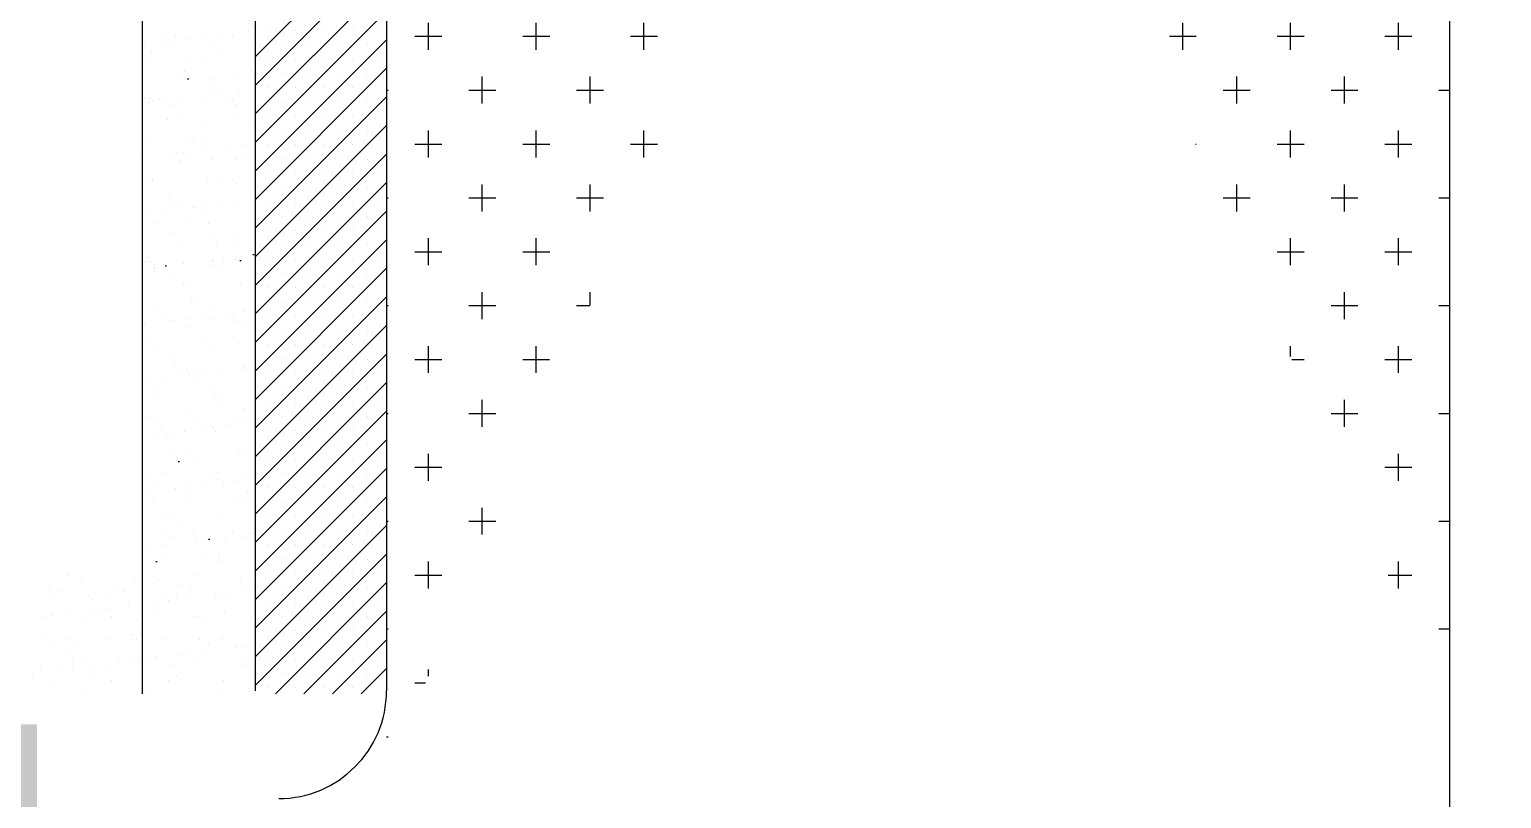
# Model space of a CAD drawing. Header units: millimetres. Extents: x 943 to 8976, y 750 to 4245.
# Drawn here: x 2468.1 to 2579.4, y 1686.6 to 1744.8 of the extents above; entities that cross this region are included whole.
import ezdxf

# ---------------------------------------------------------------- set-up
doc = ezdxf.new("R2010")
doc.units = ezdxf.units.MM
doc.linetypes.add('DASHED', pattern=[19.049999999999997, 12.7, -6.35])
doc.linetypes.add('SOLID_LINE', pattern=[0])
for name, color, linetype in [('AHAT', 3, 'Continuous'), ('KIRMIM', 1, 'Continuous'), ('MIMARI', 2, 'SOLID_LINE')]:
    doc.layers.add(name, color=color, linetype=linetype)

msp = doc.modelspace()

# ---------------------------------------------------------------- hatches: boundary and pattern name
at = {"layer": 'AHAT', "linetype": 'Continuous'}
h = msp.add_hatch(dxfattribs=at)
h.set_pattern_fill('AR-SAND,_I', color=256, scale=8.148698631293977, style=2)
h.set_pattern_definition([(37.49999999999998, (-3997.23697866047, -897.9001313501203), (-0.5133138910083752, 15.70110620930222), [0, -12.38602191956684, 0, -13.85278767319976, 0, -13.24163527585271]), (7.499999999999998, (-3997.23697866047, -897.9001313501203), (14.42137701591109, 22.99681777904925), [0, -6.681932877661058, 0, -11.16371712487275, 0, -4.278066781429337]), (327.5, (-4007.259877976971, -897.9001313501203), (25.37620352650968, 0.04611392181108189), [0, -4.074349315646988, 0, -14.66765753632916, 0, -19.14944178354085]), (317.5, (-4007.259877976971, -897.9001313501203), (24.49601974817465, 7.151913674699879), [0, -2.037174657823493, 0, -9.61546438492689, 0, -11.00074315224687])])
edge = h.paths.add_edge_path()
edge.add_line((2476.660946228518, 1694.549265943376), (2485.194444485229, 1694.549265943376))
edge.add_line((2468.309913585244, 1704.296938256947), (2468.309913585244, 1694.549265943374))
edge.add_line((2468.309913585244, 1704.296938256947), (2476.660946228503, 1704.296938256947))
edge.add_line((2476.660946228518, 1879.197677509125), (2485.194444485229, 1879.197677509125))
edge.add_line((2468.309913585244, 1694.549265943376), (2476.660946228503, 1694.549265943376))
edge.add_line((2476.660946228518, 1879.197677509125), (2476.660946228518, 1694.549265943376))
edge.add_line((2485.194444485229, 1879.197677509125), (2485.194444485229, 1694.777978288886))
at = {"layer": 'KIRMIM', "linetype": 'Continuous'}
h = msp.add_hatch(dxfattribs=at)
h.set_pattern_fill('CROSS,_I', color=256, scale=16.29739726258795, style=2)
h.set_pattern_definition([(0, (-3997.23697866047, -904.0572117203528), (4.074349315646988, 4.074349315646986), [2.037174657823494, -6.111523973470481]), (90, (-3996.218391331558, -905.0757990492666), (-4.074349315646988, 4.074349315646986), [2.037174657823493, -6.111523973470478])])
edge = h.paths.add_edge_path()
edge.add_line((2575.507619555623, 1873.040597138905), (2575.507619555623, 1693.156673410515))
edge.add_line((2495.130798872795, 1873.040597138905), (2495.130798872795, 1688.620897918666))
h = msp.add_hatch(dxfattribs=at)
h.set_pattern_fill('AR-CONC,_I', color=256, scale=1.629739726258795, style=2)
h.set_pattern_definition([(49.99999999999999, (-3997.23697866047, -922.5611601058763), (11.68947413648085, -1.022696472886894), [1.222304794694096, -13.44535274163505]), (355, (-3997.23697866047, -922.5611601058763), (-2.261285604604934, 12.25877402070276), [0.977843835755278, -10.75628219330806]), (100.4513999999998, (-3996.262855846473, -922.6463847372697), (9.428197213927545, 11.23607010550407), [1.038799198022826, -11.42679153679386]), (46.18419999999997, (-3997.23697866047, -919.3016806533533), (17.39325134439308, -2.697529131031994), [1.833457192041143, -20.16802911245258]), (96.63559999999993, (-3995.787541195992, -919.5264756571096), (15.23256941885249, 15.87558592265085), [1.558198845926406, -17.14018456722766]), (351.1842, (-3997.23697866047, -919.3016806533533), (15.23255702606591, 15.87559782015638), [1.466765753632916, -16.13442328996208]), (20.99999999999998, (-3995.607238934224, -920.1165505164836), (9.728031357214862, -6.561640006595486), [1.222304794694076, -13.4453527416349]), (326.0000000000001, (-3995.607238934224, -920.1165505164836), (3.965406624404465, 11.8180583591121), [0.9778438357552768, -10.75628219330804]), (71.4514, (-3994.796570002292, -920.6633543682701), (13.69344196700843, 5.256407634181908), [1.038799198022835, -11.42679153679393]), (37.49999999999998, (-3997.23697866047, -922.5611601058763), (0.1981739927614785, 5.425303382162767), [0, -10.62590301520734, 0, -10.91925616593393, 0, -10.79702568646452]), (7.499999999999998, (-3997.23697866047, -922.5611601058763), (4.287348759379951, 6.427884353564202), [0, -6.225605754308597, 0, -10.38144205626853, 0, -4.115092808803458]), (327.5, (-4000.871298250049, -922.5611601058763), (8.699916309984252, -0.3675857048619035), [0, -4.074349315646988, 0, -12.71196986481861, 0, -16.86780616677854]), (317.5, (-4002.50103797631, -922.5611601058763), (9.50441667981976, 1.631450665034128), [0, -5.296654110341082, 0, -8.442051782020558, 0, -11.97858698800214])])
edge = h.paths.add_edge_path()
edge.add_line((2468.711796603971, 1603.680658600785), (2424.994727740674, 1603.680658600785))
edge.add_line((2424.994727740677, 1603.680658600785), (2424.994727740677, 1692.236138431487))
edge.add_line((2424.994727740677, 1692.236138431487), (2468.711796603971, 1692.236138431487))
edge.add_line((2468.711796603971, 1692.236138431487), (2468.711796603971, 1614.954809075153))
edge.add_line((2465.214433987419, 1603.680658600785), (2746.829726064201, 1603.680658600785))
edge.add_line((2746.829726064198, 1603.680658600785), (2746.829726064198, 1614.954809075155))
edge.add_line((2746.829726064198, 1614.954809075153), (2468.711796603968, 1614.954809075153))

# ---------------------------------------------------------------- linework, layer by layer
at = {"layer": 'AHAT', "linetype": 'Continuous'}
msp.add_line((2575.507619555623, 1831.754634714061), (2575.507619555623, 1632.94508443046), dxfattribs=at)
at = {"layer": 'KIRMIM', "linetype": 'DASHED', "ltscale": 100}
for p, q in [((2476.660946228518, 1870.57467223525), (2476.660946228518, 1694.549265943374)), ((2485.194444485229, 1870.57467223525), (2485.194444485229, 1694.777978288898))]:
    msp.add_line(p, q, dxfattribs=at)
at = {"layer": 'MIMARI', "linetype": 'DASHED', "ltscale": 100}
msp.add_line((2495.130798872795, 1870.57467223525), (2495.130798872795, 1694.777978288898), dxfattribs=at)
at = {"layer": 'MIMARI', "linetype": 'Continuous'}
for p, q in [((2575.507619555623, 1870.57467223525), (2575.507619555623, 1699.31375378075)), ((2485.194444485229, 1742.717751768242), (2495.130798872795, 1752.654106155826)), ((2485.194444485229, 1740.557001745726), (2495.130798872795, 1750.493356133321)), ((2485.194444485229, 1738.396251723222), (2495.130798872795, 1748.332606110792)), ((2485.194444485229, 1736.235501700706), (2495.130798872795, 1746.171856088303)), ((2479.193320895834, 1744.304674967859), (2479.193320895834, 1744.304674967859)), ((2482.513844551873, 1744.303242256207), (2482.513844551873, 1744.303242256207)), ((2483.459313121175, 1744.35908877063), (2483.459313121175, 1744.35908877063)), ((2484.727486547325, 1744.594673753684), (2484.727486547325, 1744.594673753684)), ((2486.093463892781, 1744.697146182752), (2486.093463892781, 1744.697146182752)), ((2488.254213915277, 1744.697146182752), (2488.254213915277, 1744.697146182752)), ((2490.414963937799, 1744.697146182752), (2490.414963937799, 1744.697146182752)), ((2492.575713960314, 1744.697146182752), (2492.575713960314, 1744.697146182752)), ((2494.736463982821, 1744.697146182752), (2494.736463982821, 1744.697146182752)), ((2476.682507494816, 1743.59481350238), (2476.682507494816, 1743.59481350238)), ((2476.802001884758, 1743.551263903261), (2476.802001884758, 1743.551263903261)), ((2477.369761766831, 1743.156984244074), (2477.369761766831, 1743.156984244074)), ((2478.126955487887, 1743.725697354294), (2478.126955487887, 1743.725697354294)), ((2478.39706354297, 1744.048249885637), (2478.39706354297, 1744.048249885637)), ((2478.697456084234, 1743.772990835624), (2478.697456084234, 1743.772990835624)), ((2480.340597483335, 1744.01712885176), (2480.340597483335, 1744.01712885176)), ((2481.188890948744, 1744.128808805171), (2481.188890948744, 1744.128808805171)), ((2481.757748200112, 1743.604036286749), (2481.757748200112, 1743.604036286749)), ((2482.445002472128, 1743.166207028436), (2482.445002472128, 1743.166207028436)), ((2485.014512828655, 1743.904150854533), (2485.014512828655, 1743.904150854533)), ((2485.194444485229, 1734.074751678197), (2495.130798872795, 1744.011106065774)), ((2487.173838904031, 1743.616771171498), (2487.173838904031, 1743.616771171498)), ((2489.334588926538, 1743.616771171498), (2489.334588926538, 1743.616771171498)), ((2491.495338949053, 1743.616771171498), (2491.495338949053, 1743.616771171498)), ((2493.656088971567, 1743.616771171498), (2493.656088971567, 1743.616771171498)), ((2477.092261780441, 1742.692475605273), (2477.092261780441, 1742.692475605273)), ((2480.115308879022, 1742.473768119605), (2480.115308879022, 1742.473768119605)), ((2481.261282046615, 1742.672480206699), (2481.261282046615, 1742.672480206699)), ((2486.093463892781, 1742.536396160235), (2486.093463892781, 1742.536396160235)), ((2488.254213915277, 1742.536396160235), (2488.254213915277, 1742.536396160235)), ((2490.414963937799, 1742.536396160235), (2490.414963937799, 1742.536396160235)), ((2492.575713960314, 1742.536396160235), (2492.575713960314, 1742.536396160235)), ((2494.736463982821, 1742.536396160235), (2494.736463982821, 1742.536396160235)), ((2479.295983674054, 1741.164453726001), (2479.295983674054, 1741.164453726001)), ((2479.843877146066, 1741.580798914144), (2479.843877146066, 1741.580798914144)), ((2481.737428601873, 1740.987369249572), (2481.737428601873, 1740.987369249572)), ((2483.561975899387, 1741.218867528781), (2483.561975899387, 1741.218867528781)), ((2484.919117851377, 1741.590021698506), (2484.919117851377, 1741.590021698506)), ((2485.194444485229, 1731.914001655686), (2495.130798872795, 1741.85035604327)), ((2487.173838904031, 1741.456021148989), (2487.173838904031, 1741.456021148989)), ((2489.334588926538, 1741.456021148989), (2489.334588926538, 1741.456021148989)), ((2491.495338949053, 1741.456021148989), (2491.495338949053, 1741.456021148989)), ((2493.656088971567, 1741.456021148989), (2493.656088971567, 1741.456021148989)), ((2481.843211144142, 1739.995310197864), (2481.843211144142, 1739.995310197864)), ((2482.037821143129, 1740.71211019957), (2482.037821143129, 1740.71211019957)), ((2482.691504609558, 1740.106990151277), (2482.691504609558, 1740.106990151277)), ((2484.01645821268, 1740.281423602316), (2484.01645821268, 1740.281423602316)), ((2486.093463892781, 1740.37564613773), (2486.093463892781, 1740.37564613773)), ((2488.254213915277, 1740.37564613773), (2488.254213915277, 1740.37564613773)), ((2490.414963937799, 1740.37564613773), (2490.414963937799, 1740.37564613773)), ((2492.575713960314, 1740.37564613773), (2492.575713960314, 1740.37564613773)), ((2494.736463982821, 1740.37564613773), (2494.736463982821, 1740.37564613773)), ((2476.838224652236, 1739.556986514636), (2476.838224652236, 1739.556986514636)), ((2477.138617193496, 1739.281727464621), (2477.138617193496, 1739.281727464621)), ((2477.194924558635, 1739.552254363417), (2477.194924558635, 1739.552254363417)), ((2477.456322080156, 1739.417765295956), (2477.456322080156, 1739.417765295956)), ((2477.998731519236, 1739.513778615707), (2477.998731519236, 1739.513778615707)), ((2478.304615545569, 1739.529445249355), (2478.304615545569, 1739.529445249355)), ((2478.685985791255, 1739.075949357394), (2478.685985791255, 1739.075949357394)), ((2479.62956914869, 1739.703878700401), (2479.62956914869, 1739.703878700401)), ((2481.363944824801, 1739.532258964836), (2481.363944824801, 1739.532258964836)), ((2483.073972224543, 1739.523001400067), (2483.073972224543, 1739.523001400067)), ((2483.45567393792, 1739.412887483532), (2483.45567393792, 1739.412887483532)), ((2483.761226496552, 1739.085172141759), (2483.761226496552, 1739.085172141759)), ((2485.194444485229, 1729.753251633171), (2495.130798872795, 1739.689606020754)), ((2487.173838904031, 1739.29527112648), (2487.173838904031, 1739.29527112648)), ((2489.334588926538, 1739.29527112648), (2489.334588926538, 1739.29527112648)), ((2491.495338949053, 1739.29527112648), (2491.495338949053, 1739.29527112648)), ((2493.656088971567, 1739.29527112648), (2493.656088971567, 1739.29527112648)), ((2478.556469988287, 1737.982504748602), (2478.556469988287, 1737.982504748602)), ((2479.398646452244, 1738.024232484139), (2479.398646452244, 1738.024232484139)), ((2483.664638677588, 1738.07864628691), (2483.664638677588, 1738.07864628691)), ((2485.077793660754, 1737.926488613507), (2485.077793660754, 1737.926488613507)), ((2485.194444485229, 1727.592501610653), (2495.130798872795, 1737.528855998243)), ((2486.093463892781, 1738.214896115215), (2486.093463892781, 1738.214896115215)), ((2488.254213915277, 1738.214896115215), (2488.254213915277, 1738.214896115215)), ((2490.414963937799, 1738.214896115215), (2490.414963937799, 1738.214896115215)), ((2492.575713960314, 1738.214896115215), (2492.575713960314, 1738.214896115215)), ((2494.736463982821, 1738.214896115215), (2494.736463982821, 1738.214896115215)), ((2477.297587336847, 1736.412033121546), (2477.297587336847, 1736.412033121546)), ((2480.178589711135, 1736.496105878569), (2480.178589711135, 1736.496105878569)), ((2481.160101170512, 1737.49976402747), (2481.160101170512, 1737.49976402747)), ((2487.173838904031, 1737.134521103963), (2487.173838904031, 1737.134521103963)), ((2489.334588926538, 1737.134521103963), (2489.334588926538, 1737.134521103963)), ((2491.495338949053, 1737.134521103963), (2491.495338949053, 1737.134521103963)), ((2493.656088971567, 1737.134521103963), (2493.656088971567, 1737.134521103963)), ((2478.958935740966, 1735.395946642057), (2478.958935740966, 1735.395946642057)), ((2479.314955543656, 1735.432743729033), (2479.314955543656, 1735.432743729033)), ((2479.807229206372, 1735.507626595466), (2479.807229206372, 1735.507626595466)), ((2480.478982252394, 1736.220846828569), (2480.478982252394, 1736.220846828569)), ((2481.132182809493, 1735.682060046497), (2481.132182809493, 1735.682060046497)), ((2481.466607603006, 1736.392037722974), (2481.466607603006, 1736.392037722974)), ((2483.345824804956, 1735.973491543967), (2483.345824804956, 1735.973491543967)), ((2484.194118270365, 1736.085171497386), (2484.194118270365, 1736.085171497386)), ((2484.390196248971, 1735.441966513406), (2484.390196248971, 1735.441966513406)), ((2485.194444485229, 1725.431751588138), (2495.130798872795, 1735.368105975734)), ((2486.093463892781, 1736.054146092699), (2486.093463892781, 1736.054146092699)), ((2488.254213915277, 1736.054146092699), (2488.254213915277, 1736.054146092699)), ((2490.414963937799, 1736.054146092699), (2490.414963937799, 1736.054146092699)), ((2492.575713960314, 1736.054146092699), (2492.575713960314, 1736.054146092699)), ((2494.736463982821, 1736.054146092699), (2494.736463982821, 1736.054146092699)), ((2476.745293745496, 1735.10451514459), (2476.745293745496, 1735.10451514459)), ((2479.501309230449, 1734.884011242278), (2479.501309230449, 1734.884011242278)), ((2480.002209815671, 1734.994914470725), (2480.002209815671, 1734.994914470725)), ((2481.896835047182, 1734.92162411253), (2481.896835047182, 1734.92162411253)), ((2483.767301455786, 1734.938425045043), (2483.767301455786, 1734.938425045043)), ((2485.077450520983, 1735.004137255085), (2485.077450520983, 1735.004137255085)), ((2487.173838904031, 1734.973771081447), (2487.173838904031, 1734.973771081447)), ((2489.334588926538, 1734.973771081447), (2489.334588926538, 1734.973771081447)), ((2491.495338949053, 1734.973771081447), (2491.495338949053, 1734.973771081447)), ((2493.656088971567, 1734.973771081447), (2493.656088971567, 1734.973771081447)), ((2476.997631097534, 1733.491241377599), (2476.997631097534, 1733.491241377599)), ((2477.400250115055, 1733.271811879692), (2477.400250115055, 1733.271811879692)), ((2477.401084489627, 1733.40950635643), (2477.401084489627, 1733.40950635643)), ((2481.569270381207, 1733.251816481111), (2481.569270381207, 1733.251816481111)), ((2482.476325194935, 1733.418729140797), (2482.476325194935, 1733.418729140797)), ((2483.518954770012, 1733.435225242504), (2483.518954770012, 1733.435225242504)), ((2483.81934731129, 1733.159966192498), (2483.81934731129, 1733.159966192498)), ((2485.194444485229, 1723.271001565628), (2495.130798872795, 1733.207355953217)), ((2486.093463892781, 1733.893396070195), (2486.093463892781, 1733.893396070195)), ((2488.254213915277, 1733.893396070195), (2488.254213915277, 1733.893396070195)), ((2490.414963937799, 1733.893396070195), (2490.414963937799, 1733.893396070195)), ((2492.575713960314, 1733.893396070195), (2492.575713960314, 1733.893396070195)), ((2494.736463982821, 1733.893396070195), (2494.736463982821, 1733.893396070195)), ((2478.619750820375, 1732.004842507567), (2478.619750820375, 1732.004842507567)), ((2487.173838904031, 1732.813021058931), (2487.173838904031, 1732.813021058931)), ((2489.334588926538, 1732.813021058931), (2489.334588926538, 1732.813021058931)), ((2491.495338949053, 1732.813021058931), (2491.495338949053, 1732.813021058931)), ((2493.656088971567, 1732.813021058931), (2493.656088971567, 1732.813021058931)), ((2476.922953803185, 1730.90826303966), (2476.922953803185, 1730.90826303966)), ((2478.247907406307, 1731.082696490691), (2478.247907406307, 1731.082696490691)), ((2478.920143361656, 1731.729583457568), (2478.920143361656, 1731.729583457568)), ((2479.603972008639, 1731.743790000412), (2479.603972008639, 1731.743790000412)), ((2480.461549401776, 1731.374127988151), (2480.461549401776, 1731.374127988151)), ((2480.631179568105, 1731.351708842371), (2480.631179568105, 1731.351708842371)), ((2481.309842867175, 1731.485807941567), (2481.309842867175, 1731.485807941567)), ((2481.318433840117, 1730.913879584051), (2481.318433840117, 1730.913879584051)), ((2482.6347964703, 1731.660241392598), (2482.6347964703, 1731.660241392598)), ((2483.869964233983, 1731.798203803185), (2483.869964233983, 1731.798203803185)), ((2484.848438465762, 1731.951672890068), (2484.848438465762, 1731.951672890068)), ((2485.194444485229, 1721.110251543117), (2495.130798872795, 1731.046605930701)), ((2486.093463892781, 1731.732646047679), (2486.093463892781, 1731.732646047679)), ((2488.254213915277, 1731.732646047679), (2488.254213915277, 1731.732646047679)), ((2490.414963937799, 1731.732646047679), (2490.414963937799, 1731.732646047679)), ((2492.575713960314, 1731.732646047679), (2492.575713960314, 1731.732646047679)), ((2494.736463982821, 1731.732646047679), (2494.736463982821, 1731.732646047679)), ((2477.502912893242, 1730.131590637829), (2477.502912893242, 1730.131590637829)), ((2480.337996156433, 1730.430360741527), (2480.337996156433, 1730.430360741527)), ((2481.671933159416, 1730.111595239249), (2481.671933159416, 1730.111595239249)), ((2487.173838904031, 1730.65227103642), (2487.173838904031, 1730.65227103642)), ((2489.334588926538, 1730.65227103642), (2489.334588926538, 1730.65227103642)), ((2491.495338949053, 1730.65227103642), (2491.495338949053, 1730.65227103642)), ((2493.656088971567, 1730.65227103642), (2493.656088971567, 1730.65227103642)), ((2478.717308514055, 1729.328471469761), (2478.717308514055, 1729.328471469761)), ((2481.960115879278, 1728.943961871501), (2481.960115879278, 1728.943961871501)), ((2482.260508420555, 1728.668702821494), (2482.260508420555, 1728.668702821494)), ((2483.792549219355, 1729.337694254121), (2483.792549219355, 1729.337694254121)), ((2483.972627012188, 1728.657982561331), (2483.972627012188, 1728.657982561331)), ((2485.194444485229, 1718.949501520609), (2495.130798872795, 1728.885855908185)), ((2486.093463892781, 1729.571896025175), (2486.093463892781, 1729.571896025175)), ((2488.254213915277, 1729.571896025175), (2488.254213915277, 1729.571896025175)), ((2490.414963937799, 1729.571896025175), (2490.414963937799, 1729.571896025175)), ((2492.575713960314, 1729.571896025175), (2492.575713960314, 1729.571896025175)), ((2494.736463982821, 1729.571896025175), (2494.736463982821, 1729.571896025175)), ((2477.06091192964, 1727.513579136558), (2477.06091192964, 1727.513579136558)), ((2479.706634786851, 1728.603568758551), (2479.706634786851, 1728.603568758551)), ((2484.137410131107, 1727.638422738707), (2484.137410131107, 1727.638422738707)), ((2487.173838904031, 1728.491521013911), (2487.173838904031, 1728.491521013911)), ((2489.334588926538, 1728.491521013911), (2489.334588926538, 1728.491521013911)), ((2491.495338949053, 1728.491521013911), (2491.495338949053, 1728.491521013911)), ((2493.656088971567, 1728.491521013911), (2493.656088971567, 1728.491521013911)), ((2476.872162887221, 1727.261451171323), (2476.872162887221, 1727.261451171323)), ((2477.361304470907, 1727.238320086565), (2477.361304470907, 1727.238320086565)), ((2477.559417159237, 1726.823621913017), (2477.559417159237, 1726.823621913017)), ((2477.577273998582, 1726.774764432354), (2477.577273998582, 1726.774764432354)), ((2477.605575671447, 1726.991369395965), (2477.605575671447, 1726.991369395965)), ((2478.425567463999, 1726.886444385761), (2478.425567463999, 1726.886444385761)), ((2479.750521067117, 1727.060877836805), (2479.750521067117, 1727.060877836805)), ((2481.774595937602, 1726.971373997393), (2481.774595937602, 1726.971373997393)), ((2481.947403592529, 1727.27067395569), (2481.947403592529, 1727.27067395569)), ((2481.964163062583, 1727.352309334262), (2481.964163062583, 1727.352309334262)), ((2482.634657864541, 1726.832844697376), (2482.634657864541, 1726.832844697376)), ((2482.812456527989, 1727.46398928767), (2482.812456527989, 1727.46398928767)), ((2483.678361215332, 1727.369480105474), (2483.678361215332, 1727.369480105474)), ((2485.194444485229, 1716.788751498086), (2495.130798872795, 1726.725105885681)), ((2486.093463892781, 1727.411146002646), (2486.093463892781, 1727.411146002646)), ((2488.254213915277, 1727.411146002646), (2488.254213915277, 1727.411146002646)), ((2490.414963937799, 1727.411146002646), (2490.414963937799, 1727.411146002646)), ((2492.575713960314, 1727.411146002646), (2492.575713960314, 1727.411146002646)), ((2494.736463982821, 1727.411146002646), (2494.736463982821, 1727.411146002646)), ((2478.779157265692, 1725.939097370524), (2478.779157265692, 1725.939097370524)), ((2479.809297565056, 1725.463347516689), (2479.809297565056, 1725.463347516689)), ((2484.075289790397, 1725.517761319473), (2484.075289790397, 1725.517761319473)), ((2487.173838904031, 1726.330770991394), (2487.173838904031, 1726.330770991394)), ((2489.334588926538, 1726.330770991394), (2489.334588926538, 1726.330770991394)), ((2491.495338949053, 1726.330770991394), (2491.495338949053, 1726.330770991394)), ((2493.656088971567, 1726.330770991394), (2493.656088971567, 1726.330770991394)), ((2480.033532538482, 1725.247436583087), (2480.033532538482, 1725.247436583087)), ((2480.401276988539, 1724.452698500499), (2480.401276988539, 1724.452698500499)), ((2480.701669529806, 1724.177439450491), (2480.701669529806, 1724.177439450491)), ((2485.108773243797, 1725.256659367446), (2485.108773243797, 1725.256659367446)), ((2485.194444485229, 1714.628001475569), (2495.130798872795, 1724.564355863165)), ((2486.093463892781, 1725.250395980142), (2486.093463892781, 1725.250395980142)), ((2487.173838904031, 1724.170020968876), (2487.173838904031, 1724.170020968876)), ((2488.254213915277, 1725.250395980142), (2488.254213915277, 1725.250395980142)), ((2489.334588926538, 1724.170020968876), (2489.334588926538, 1724.170020968876)), ((2490.414963937799, 1725.250395980142), (2490.414963937799, 1725.250395980142)), ((2491.495338949053, 1724.170020968876), (2491.495338949053, 1724.170020968876)), ((2492.575713960314, 1725.250395980142), (2492.575713960314, 1725.250395980142)), ((2493.656088971567, 1724.170020968876), (2493.656088971567, 1724.170020968876)), ((2494.736463982821, 1725.250395980142), (2494.736463982821, 1725.250395980142)), ((2477.708238449648, 1723.851148154111), (2477.708238449648, 1723.851148154111)), ((2478.188386911652, 1723.18041628465), (2478.188386911652, 1723.18041628465)), ((2481.877258715815, 1723.831152755522), (2481.877258715815, 1723.831152755522)), ((2483.26362761696, 1723.18963906901), (2483.26362761696, 1723.18963906901)), ((2483.466776723386, 1723.330490680363), (2483.466776723386, 1723.330490680363)), ((2484.315070188806, 1723.442170633772), (2484.315070188806, 1723.442170633772)), ((2486.093463892781, 1723.089645957626), (2486.093463892781, 1723.089645957626)), ((2488.254213915277, 1723.089645957626), (2488.254213915277, 1723.089645957626)), ((2490.414963937799, 1723.089645957626), (2490.414963937799, 1723.089645957626)), ((2492.575713960314, 1723.089645957626), (2492.575713960314, 1723.089645957626)), ((2494.736463982821, 1723.089645957626), (2494.736463982821, 1723.089645957626)), ((2476.866245663934, 1722.461514280986), (2476.866245663934, 1722.461514280986)), ((2478.875641183664, 1722.742587026337), (2478.875641183664, 1722.742587026337)), ((2479.079887659385, 1722.752945778456), (2479.079887659385, 1722.752945778456)), ((2479.91196034325, 1722.323126274839), (2479.91196034325, 1722.323126274839)), ((2479.928181124813, 1722.864625731857), (2479.928181124813, 1722.864625731857)), ((2481.253134727924, 1723.039059182901), (2481.253134727924, 1723.039059182901)), ((2482.119522324587, 1722.878216734472), (2482.119522324587, 1722.878216734472)), ((2483.950881888979, 1722.751809810702), (2483.950881888979, 1722.751809810702)), ((2484.177952568591, 1722.377540077611), (2484.177952568591, 1722.377540077611)), ((2485.194444485229, 1712.467251453066), (2495.130798872795, 1722.403605840648)), ((2487.173838904031, 1722.009270946374), (2487.173838904031, 1722.009270946374)), ((2489.334588926538, 1722.009270946374), (2489.334588926538, 1722.009270946374)), ((2491.495338949053, 1722.009270946374), (2491.495338949053, 1722.009270946374)), ((2493.656088971567, 1722.009270946374), (2493.656088971567, 1722.009270946374)), ((2477.220318374953, 1721.447833999523), (2477.220318374953, 1721.447833999523)), ((2481.349756562913, 1721.166401696412), (2481.349756562913, 1721.166401696412)), ((2483.741642047438, 1721.391817864434), (2483.741642047438, 1721.391817864434)), ((2484.042034588694, 1721.116558814426), (2484.042034588694, 1721.116558814426)), ((2486.093463892781, 1720.928895935115), (2486.093463892781, 1720.928895935115)), ((2488.254213915277, 1720.928895935115), (2488.254213915277, 1720.928895935115)), ((2490.414963937799, 1720.928895935115), (2490.414963937799, 1720.928895935115)), ((2492.575713960314, 1720.928895935115), (2492.575713960314, 1720.928895935115)), ((2494.736463982821, 1720.928895935115), (2494.736463982821, 1720.928895935115)), ((2477.810901227853, 1720.71092691224), (2477.810901227853, 1720.71092691224)), ((2478.842438097798, 1719.961435129496), (2478.842438097798, 1719.961435129496)), ((2481.979921494027, 1720.690931513681), (2481.979921494027, 1720.690931513681)), ((2485.194444485229, 1710.306501430548), (2495.130798872795, 1720.242855818145)), ((2487.173838904031, 1719.848520923851), (2487.173838904031, 1719.848520923851)), ((2489.334588926538, 1719.848520923851), (2489.334588926538, 1719.848520923851)), ((2491.495338949053, 1719.848520923851), (2491.495338949053, 1719.848520923851)), ((2493.656088971567, 1719.848520923851), (2493.656088971567, 1719.848520923851)), ((2479.142830639061, 1719.68617607949), (2479.142830639061, 1719.68617607949)), ((2479.504610936083, 1719.099381397976), (2479.504610936083, 1719.099381397976)), ((2480.014623121451, 1719.18290503297), (2480.014623121451, 1719.18290503297)), ((2480.191865208099, 1718.661552139668), (2480.191865208099, 1718.661552139668)), ((2480.582501320207, 1718.731127124557), (2480.582501320207, 1718.731127124557)), ((2481.430794785612, 1718.842807077964), (2481.430794785612, 1718.842807077964)), ((2482.755748388727, 1719.017240528997), (2482.755748388727, 1719.017240528997)), ((2484.280615346799, 1719.237318835748), (2484.280615346799, 1719.237318835748)), ((2484.579851641383, 1719.108604182348), (2484.579851641383, 1719.108604182348)), ((2484.9693903842, 1719.308672026465), (2484.9693903842, 1719.308672026465)), ((2486.093463892781, 1718.768145912606), (2486.093463892781, 1718.768145912606)), ((2488.254213915277, 1718.768145912606), (2488.254213915277, 1718.768145912606)), ((2490.414963937799, 1718.768145912606), (2490.414963937799, 1718.768145912606)), ((2492.575713960314, 1718.768145912606), (2492.575713960314, 1718.768145912606)), ((2494.736463982821, 1718.768145912606), (2494.736463982821, 1718.768145912606)), ((2477.043905721619, 1718.265262176056), (2477.043905721619, 1718.265262176056)), ((2477.913564006047, 1717.570705670397), (2477.913564006047, 1717.570705670397)), ((2478.368859324741, 1718.439695627088), (2478.368859324741, 1718.439695627088)), ((2480.560683433845, 1718.386953363469), (2480.560683433845, 1718.386953363469)), ((2482.082584272217, 1717.550710271812), (2482.082584272217, 1717.550710271812)), ((2485.194444485229, 1708.145751408046), (2495.130798872795, 1718.082105795628)), ((2487.173838904031, 1717.687770901354), (2487.173838904031, 1717.687770901354)), ((2489.334588926538, 1717.687770901354), (2489.334588926538, 1717.687770901354)), ((2491.495338949053, 1717.687770901354), (2491.495338949053, 1717.687770901354)), ((2493.656088971567, 1717.687770901354), (2493.656088971567, 1717.687770901354)), ((2477.590739882047, 1717.076144025371), (2477.590739882047, 1717.076144025371)), ((2482.182803156697, 1716.900554493431), (2482.182803156697, 1716.900554493431)), ((2482.48319569796, 1716.625295443425), (2482.48319569796, 1716.625295443425)), ((2482.665980587341, 1717.085366809738), (2482.665980587341, 1717.085366809738)), ((2486.093463892781, 1716.60739589009), (2486.093463892781, 1716.60739589009)), ((2488.254213915277, 1716.60739589009), (2488.254213915277, 1716.60739589009)), ((2490.414963937799, 1716.60739589009), (2490.414963937799, 1716.60739589009)), ((2492.575713960314, 1716.60739589009), (2492.575713960314, 1716.60739589009)), ((2494.736463982821, 1716.60739589009), (2494.736463982821, 1716.60739589009)), ((2477.283599207049, 1715.470171758495), (2477.283599207049, 1715.470171758495)), ((2480.117285899656, 1716.042683791119), (2480.117285899656, 1716.042683791119)), ((2483.901048492744, 1715.326072727396), (2483.901048492744, 1715.326072727396)), ((2484.383278125004, 1716.097097593892), (2484.383278125004, 1716.097097593892)), ((2485.194444485229, 1705.985001385529), (2495.130798872795, 1715.921355773125)), ((2487.173838904031, 1715.527020878831), (2487.173838904031, 1715.527020878831)), ((2489.334588926538, 1715.527020878831), (2489.334588926538, 1715.527020878831)), ((2491.495338949053, 1715.527020878831), (2491.495338949053, 1715.527020878831)), ((2493.656088971567, 1715.527020878831), (2493.656088971567, 1715.527020878831)), ((2477.583991748319, 1715.194912708487), (2477.583991748319, 1715.194912708487)), ((2478.016226784255, 1714.430484428528), (2478.016226784255, 1714.430484428528)), ((2478.546519382426, 1714.243443522158), (2478.546519382426, 1714.243443522158)), ((2479.871472985547, 1714.417876973191), (2479.871472985547, 1714.417876973191)), ((2480.820834960503, 1715.018346511314), (2480.820834960503, 1715.018346511314)), ((2481.508089232519, 1714.580517252994), (2481.508089232519, 1714.580517252994)), ((2482.085114981006, 1714.709308470658), (2482.085114981006, 1714.709308470658)), ((2482.185247050422, 1714.410489029943), (2482.185247050422, 1714.410489029943)), ((2482.933408446419, 1714.820988424067), (2482.933408446419, 1714.820988424067)), ((2484.258362049544, 1714.995421875113), (2484.258362049544, 1714.995421875113)), ((2486.093463892781, 1714.446645867573), (2486.093463892781, 1714.446645867573)), ((2488.254213915277, 1714.446645867573), (2488.254213915277, 1714.446645867573)), ((2490.414963937799, 1714.446645867573), (2490.414963937799, 1714.446645867573)), ((2492.575713960314, 1714.446645867573), (2492.575713960314, 1714.446645867573)), ((2494.736463982821, 1714.446645867573), (2494.736463982821, 1714.446645867573)), ((2477.698225917016, 1714.131763568736), (2477.698225917016, 1714.131763568736)), ((2479.001844543096, 1713.895689992468), (2479.001844543096, 1713.895689992468)), ((2485.194444485229, 1703.824251363018), (2495.130798872795, 1713.760605750595)), ((2487.173838904031, 1713.366270856322), (2487.173838904031, 1713.366270856322)), ((2489.334588926538, 1713.366270856322), (2489.334588926538, 1713.366270856322)), ((2491.495338949053, 1713.366270856322), (2491.495338949053, 1713.366270856322)), ((2493.656088971567, 1713.366270856322), (2493.656088971567, 1713.366270856322)), ((2478.906963906475, 1712.995109138702), (2478.906963906475, 1712.995109138702)), ((2480.219948677861, 1712.902462549258), (2480.219948677861, 1712.902462549258)), ((2480.623964265948, 1712.409291122428), (2480.623964265948, 1712.409291122428)), ((2480.924356807218, 1712.134032072422), (2480.924356807218, 1712.134032072422)), ((2483.982204611768, 1713.004331923064), (2483.982204611768, 1713.004331923064)), ((2484.485940903198, 1712.956876352023), (2484.485940903198, 1712.956876352023)), ((2486.093463892781, 1712.285895845057), (2486.093463892781, 1712.285895845057)), ((2488.254213915277, 1712.285895845057), (2488.254213915277, 1712.285895845057)), ((2490.414963937799, 1712.285895845057), (2490.414963937799, 1712.285895845057)), ((2492.575713960314, 1712.285895845057), (2492.575713960314, 1712.285895845057)), ((2494.736463982821, 1712.285895845057), (2494.736463982821, 1712.285895845057)), ((2477.061818279641, 1710.928088840265), (2477.061818279641, 1710.928088840265)), ((2478.118889562445, 1711.290263186659), (2478.118889562445, 1711.290263186659)), ((2482.13705898493, 1710.937311624632), (2482.13705898493, 1710.937311624632)), ((2482.287909828616, 1711.270267788092), (2482.287909828616, 1711.270267788092)), ((2482.342209601995, 1710.834809356395), (2482.342209601995, 1710.834809356395)), ((2485.194444485229, 1701.663501340508), (2495.130798872795, 1711.599855728094)), ((2487.173838904031, 1711.205520833812), (2487.173838904031, 1711.205520833812)), ((2489.334588926538, 1711.205520833812), (2489.334588926538, 1711.205520833812)), ((2491.495338949053, 1711.205520833812), (2491.495338949053, 1711.205520833812)), ((2493.656088971567, 1711.205520833812), (2493.656088971567, 1711.205520833812)), ((2476.987197582375, 1709.818513417385), (2476.987197582375, 1709.818513417385)), ((2477.749072551653, 1710.490259581959), (2477.749072551653, 1710.490259581959)), ((2479.200839577827, 1710.109944914847), (2479.200839577827, 1710.109944914847)), ((2480.049133043247, 1710.221624868261), (2480.049133043247, 1710.221624868261)), ((2480.322611456051, 1709.762241307387), (2480.322611456051, 1709.762241307387)), ((2481.374086646361, 1710.396058319292), (2481.374086646361, 1710.396058319292)), ((2482.824313256946, 1710.499482366319), (2482.824313256946, 1710.499482366319)), ((2483.587728641816, 1710.687489816767), (2483.587728641816, 1710.687489816767)), ((2484.436022107229, 1710.799169770168), (2484.436022107229, 1710.799169770168)), ((2484.588603681395, 1709.816655110159), (2484.588603681395, 1709.816655110159)), ((2486.093463892781, 1710.125145822553), (2486.093463892781, 1710.125145822553)), ((2488.254213915277, 1710.125145822553), (2488.254213915277, 1710.125145822553)), ((2490.414963937799, 1710.125145822553), (2490.414963937799, 1710.125145822553)), ((2492.575713960314, 1710.125145822553), (2492.575713960314, 1710.125145822553)), ((2494.736463982821, 1710.125145822553), (2494.736463982821, 1710.125145822553)), ((2477.443005652362, 1709.404426621465), (2477.443005652362, 1709.404426621465)), ((2480.223187930902, 1708.914074252029), (2480.223187930902, 1708.914074252029)), ((2483.964329324843, 1709.348410486363), (2483.964329324843, 1709.348410486363)), ((2484.264721866117, 1709.073151436362), (2484.264721866117, 1709.073151436362)), ((2485.194444485229, 1699.502751317993), (2495.130798872795, 1709.439105705575)), ((2487.173838904031, 1709.044770811302), (2487.173838904031, 1709.044770811302)), ((2489.334588926538, 1709.044770811302), (2489.334588926538, 1709.044770811302)), ((2491.495338949053, 1709.044770811302), (2491.495338949053, 1709.044770811302)), ((2493.656088971567, 1709.044770811302), (2493.656088971567, 1709.044770811302)), ((2478.221552340654, 1708.150041944803), (2478.221552340654, 1708.150041944803)), ((2479.065125375209, 1707.918027751427), (2479.065125375209, 1707.918027751427)), ((2479.365517916469, 1707.642768701419), (2479.365517916469, 1707.642768701419)), ((2482.390572606824, 1708.130046546231), (2482.390572606824, 1708.130046546231)), ((2486.093463892781, 1707.964395800037), (2486.093463892781, 1707.964395800037)), ((2488.254213915277, 1707.964395800037), (2488.254213915277, 1707.964395800037)), ((2490.414963937799, 1707.964395800037), (2490.414963937799, 1707.964395800037)), ((2492.575713960314, 1707.964395800037), (2492.575713960314, 1707.964395800037)), ((2494.736463982821, 1707.964395800037), (2494.736463982821, 1707.964395800037)), ((2478.378042304061, 1706.847053953593), (2478.378042304061, 1706.847053953593)), ((2479.065296576073, 1706.409224695278), (2479.065296576073, 1706.409224695278)), ((2480.42527423426, 1706.622020065531), (2480.42527423426, 1706.622020065531)), ((2482.876700307164, 1706.374239665402), (2482.876700307164, 1706.374239665402)), ((2483.453283009372, 1706.856276737951), (2483.453283009372, 1706.856276737951)), ((2484.140537281388, 1706.418447479645), (2484.140537281388, 1706.418447479645)), ((2484.6912664596, 1706.676433868311), (2484.6912664596, 1706.676433868311)), ((2485.090342302623, 1706.665671162863), (2485.090342302623, 1706.665671162863)), ((2485.194444485229, 1697.342001295478), (2495.130798872795, 1707.278355683066)), ((2487.173838904031, 1706.884020788785), (2487.173838904031, 1706.884020788785)), ((2489.334588926538, 1706.884020788785), (2489.334588926538, 1706.884020788785)), ((2491.495338949053, 1706.884020788785), (2491.495338949053, 1706.884020788785)), ((2493.656088971567, 1706.884020788785), (2493.656088971567, 1706.884020788785)), ((2477.16485764006, 1705.622261312442), (2477.16485764006, 1705.622261312442)), ((2478.489811243178, 1705.796694763486), (2478.489811243178, 1705.796694763486)), ((2480.70345323863, 1706.088126260956), (2480.70345323863, 1706.088126260956)), ((2480.783370711257, 1706.343545985393), (2480.783370711257, 1706.343545985393)), ((2481.551746704054, 1706.199806214362), (2481.551746704054, 1706.199806214362)), ((2486.093463892781, 1705.803645777533), (2486.093463892781, 1705.803645777533)), ((2488.254213915277, 1705.803645777533), (2488.254213915277, 1705.803645777533)), ((2490.414963937799, 1705.803645777533), (2490.414963937799, 1705.803645777533)), ((2492.575713960314, 1705.803645777533), (2492.575713960314, 1705.803645777533)), ((2494.736463982821, 1705.803645777533), (2494.736463982821, 1705.803645777533)), ((2478.324215118859, 1705.009820702949), (2478.324215118859, 1705.009820702949)), ((2481.539411955329, 1704.833039365355), (2481.539411955329, 1704.833039365355)), ((2482.405490434108, 1704.85714711536), (2482.405490434108, 1704.85714711536)), ((2482.493235385018, 1704.989825304368), (2482.493235385018, 1704.989825304368)), ((2482.705882975364, 1704.58188806536), (2482.705882975364, 1704.58188806536)), ((2485.194444485229, 1695.18125127296), (2495.130798872795, 1705.117605660557)), ((2487.173838904031, 1704.723270766267), (2487.173838904031, 1704.723270766267)), ((2489.334588926538, 1704.723270766267), (2489.334588926538, 1704.723270766267)), ((2491.495338949053, 1704.723270766267), (2491.495338949053, 1704.723270766267)), ((2493.656088971567, 1704.723270766267), (2493.656088971567, 1704.723270766267)), ((2470.98496281199, 1703.482780515512), (2470.98496281199, 1703.482780515512)), ((2471.957163778114, 1703.343207537578), (2471.957163778114, 1703.343207537578)), ((2476.126184044291, 1703.323212139011), (2476.126184044291, 1703.323212139011)), ((2477.50628648446, 1703.426764380424), (2477.50628648446, 1703.426764380424)), ((2477.806679025734, 1703.151505330417), (2477.806679025734, 1703.151505330417)), ((2480.527937012472, 1703.481798823669), (2480.527937012472, 1703.481798823669)), ((2484.123735770159, 1703.28266534932), (2484.123735770159, 1703.28266534932)), ((2484.793929237812, 1703.536212626442), (2484.793929237812, 1703.536212626442)), ((2486.093463892781, 1703.642895755017), (2486.093463892781, 1703.642895755017)), ((2488.254213915277, 1703.642895755017), (2488.254213915277, 1703.642895755017)), ((2490.414963937799, 1703.642895755017), (2490.414963937799, 1703.642895755017)), ((2492.575713960314, 1703.642895755017), (2492.575713960314, 1703.642895755017)), ((2494.736463982821, 1703.642895755017), (2494.736463982821, 1703.642895755017)), ((2469.543784917891, 1702.747573498197), (2469.543784917891, 1702.747573498197)), ((2470.231039189906, 1702.309744239891), (2470.231039189906, 1702.309744239891)), ((2472.607082534823, 1701.996381645488), (2472.607082534823, 1701.996381645488)), ((2474.619025623184, 1702.756796282557), (2474.619025623184, 1702.756796282557)), ((2475.3062798952, 1702.318967024244), (2475.3062798952, 1702.318967024244)), ((2479.694266328495, 1702.766019066918), (2479.694266328495, 1702.766019066918)), ((2480.381520600511, 1702.328189808611), (2480.381520600511, 1702.328189808611)), ((2482.206066899433, 1702.066307607057), (2482.206066899433, 1702.066307607057)), ((2483.05436036486, 1702.177987560471), (2483.05436036486, 1702.177987560471)), ((2484.379313967967, 1702.352421011497), (2484.379313967967, 1702.352421011497)), ((2484.769507033792, 1702.775241851291), (2484.769507033792, 1702.775241851291)), ((2486.723209178139, 1694.549265943374), (2495.130798872795, 1702.956855638039)), ((2487.173838904031, 1702.562520743752), (2487.173838904031, 1702.562520743752)), ((2489.334588926538, 1702.562520743752), (2489.334588926538, 1702.562520743752)), ((2491.495338949053, 1702.562520743752), (2491.495338949053, 1702.562520743752)), ((2493.656088971567, 1702.562520743752), (2493.656088971567, 1702.562520743752)), ((2469.759132703539, 1701.656598973645), (2469.759132703539, 1701.656598973645)), ((2472.907475076097, 1701.721122595479), (2472.907475076097, 1701.721122595479)), ((2473.432288771461, 1700.911217803227), (2473.432288771461, 1700.911217803227)), ((2474.160885671716, 1701.815185658298), (2474.160885671716, 1701.815185658298)), ((2474.280582236874, 1701.022897756634), (2474.280582236874, 1701.022897756634)), ((2475.605535839995, 1701.197331207673), (2475.605535839995, 1701.197331207673)), ((2477.819177835447, 1701.488762705137), (2477.819177835447, 1701.488762705137)), ((2478.426877897056, 1701.869599461083), (2478.426877897056, 1701.869599461083)), ((2478.667471300867, 1701.600442658549), (2478.667471300867, 1701.600442658549)), ((2479.224531820522, 1701.85228261439), (2479.224531820522, 1701.85228261439)), ((2479.992424903985, 1701.774876109587), (2479.992424903985, 1701.774876109587)), ((2482.595898163227, 1701.849604062504), (2482.595898163227, 1701.849604062504)), ((2486.093463892781, 1701.482145732501), (2486.093463892781, 1701.482145732501)), ((2488.254213915277, 1701.482145732501), (2488.254213915277, 1701.482145732501)), ((2488.88395920065, 1694.549265943374), (2495.130798872795, 1700.796105615523)), ((2490.414963937799, 1701.482145732501), (2490.414963937799, 1701.482145732501)), ((2492.575713960314, 1701.482145732501), (2492.575713960314, 1701.482145732501)), ((2494.736463982821, 1701.482145732501), (2494.736463982821, 1701.482145732501)), ((2469.045399707475, 1700.333672901318), (2469.045399707475, 1700.333672901318)), ((2469.89369317288, 1700.445352854725), (2469.89369317288, 1700.445352854725)), ((2471.218646776002, 1700.61978630576), (2471.218646776002, 1700.61978630576)), ((2472.059826556322, 1700.202986295727), (2472.059826556322, 1700.202986295727)), ((2472.705154569156, 1700.733558909961), (2472.705154569156, 1700.733558909961)), ((2474.325327870889, 1700.421899879447), (2474.325327870889, 1700.421899879447)), ((2476.228846822482, 1700.182990897142), (2476.228846822482, 1700.182990897142)), ((2477.78039527446, 1700.742781694314), (2477.78039527446, 1700.742781694314)), ((2480.630599790658, 1700.341577581806), (2480.630599790658, 1700.341577581806)), ((2480.846651543359, 1700.365883744357), (2480.846651543359, 1700.365883744357)), ((2481.14704408463, 1700.090624694357), (2481.14704408463, 1700.090624694357)), ((2482.855635979757, 1700.752004478681), (2482.855635979757, 1700.752004478681)), ((2484.896592016003, 1700.395991384591), (2484.896592016003, 1700.395991384591)), ((2487.173838904031, 1700.401770721243), (2487.173838904031, 1700.401770721243)), ((2489.334588926538, 1700.401770721243), (2489.334588926538, 1700.401770721243)), ((2491.495338949053, 1700.401770721243), (2491.495338949053, 1700.401770721243)), ((2493.656088971567, 1700.401770721243), (2493.656088971567, 1700.401770721243)), ((2469.426123921241, 1698.991517144511), (2469.426123921241, 1698.991517144511)), ((2470.860008942318, 1698.666538611525), (2470.860008942318, 1698.666538611525)), ((2474.26354844991, 1698.674964416455), (2474.26354844991, 1698.674964416455)), ((2475.935249647629, 1698.675761395883), (2475.935249647629, 1698.675761395883)), ((2475.947447593719, 1698.93550100942), (2475.947447593719, 1698.93550100942)), ((2476.247840134996, 1698.660241959414), (2476.247840134996, 1698.660241959414)), ((2478.529540675258, 1698.729378219222), (2478.529540675258, 1698.729378219222)), ((2481.010490352915, 1698.684984180255), (2481.010490352915, 1698.684984180255)), ((2482.564896879421, 1698.791401978317), (2482.564896879421, 1698.791401978317)), ((2482.698560941439, 1698.70938282065), (2482.698560941439, 1698.70938282065)), ((2486.093463892781, 1699.321395709997), (2486.093463892781, 1699.321395709997)), ((2488.254213915277, 1699.321395709997), (2488.254213915277, 1699.321395709997)), ((2490.414963937799, 1699.321395709997), (2490.414963937799, 1699.321395709997)), ((2491.044709223164, 1694.549265943374), (2495.130798872795, 1698.635355593008)), ((2492.575713960314, 1699.321395709997), (2492.575713960314, 1699.321395709997)), ((2494.736463982821, 1699.321395709997), (2494.736463982821, 1699.321395709997)), ((2469.86179548174, 1698.516377731784), (2469.86179548174, 1698.516377731784)), ((2471.048243644085, 1697.505118274484), (2471.048243644085, 1697.505118274484)), ((2471.547263214334, 1698.22870935321), (2471.547263214334, 1698.22870935321)), ((2476.622503919645, 1698.237932137575), (2476.622503919645, 1698.237932137575)), ((2479.321791496264, 1697.466944051238), (2479.321791496264, 1697.466944051238)), ((2480.17008496167, 1697.578624004659), (2480.17008496167, 1697.578624004659)), ((2481.495038564795, 1697.75305745569), (2481.495038564795, 1697.75305745569)), ((2481.697744624935, 1698.247154921936), (2481.697744624935, 1698.247154921936)), ((2483.70868056025, 1698.044488953171), (2483.70868056025, 1698.044488953171)), ((2484.556974025667, 1698.156168906567), (2484.556974025667, 1698.156168906567)), ((2487.173838904031, 1698.241020698732), (2487.173838904031, 1698.241020698732)), ((2489.334588926538, 1698.241020698732), (2489.334588926538, 1698.241020698732)), ((2491.495338949053, 1698.241020698732), (2491.495338949053, 1698.241020698732)), ((2493.656088971567, 1698.241020698732), (2493.656088971567, 1698.241020698732)), ((2468.946137888268, 1696.643301238925), (2468.946137888268, 1696.643301238925)), ((2471.348636185363, 1697.229859224478), (2471.348636185363, 1697.229859224478)), ((2471.396306833683, 1696.42353420083), (2471.396306833683, 1696.42353420083)), ((2472.162489334516, 1697.062765053858), (2472.162489334516, 1697.062765053858)), ((2472.721260436816, 1696.597967651861), (2472.721260436816, 1696.597967651861)), ((2474.021378593583, 1696.652524023287), (2474.021378593583, 1696.652524023287)), ((2474.934902432271, 1696.889399149329), (2474.934902432271, 1696.889399149329)), ((2475.783195897677, 1697.001079102743), (2475.783195897677, 1697.001079102743)), ((2476.331509600683, 1697.042769655292), (2476.331509600683, 1697.042769655292)), ((2477.108149500802, 1697.175512553781), (2477.108149500802, 1697.175512553781)), ((2477.665692929788, 1697.361019243389), (2477.665692929788, 1697.361019243389)), ((2479.09661929888, 1696.661746807647), (2479.09661929888, 1696.661746807647)), ((2480.733262568863, 1697.20135633995), (2480.733262568863, 1697.20135633995)), ((2484.171860004188, 1696.670969592006), (2484.171860004188, 1696.670969592006)), ((2484.187016602255, 1697.305003108298), (2484.187016602255, 1697.305003108298)), ((2484.487409143525, 1697.029744058286), (2484.487409143525, 1697.029744058286)), ((2484.999254794211, 1697.255770142729), (2484.999254794211, 1697.255770142729)), ((2486.093463892781, 1697.160645687481), (2486.093463892781, 1697.160645687481)), ((2488.254213915277, 1697.160645687481), (2488.254213915277, 1697.160645687481)), ((2490.414963937799, 1697.160645687481), (2490.414963937799, 1697.160645687481)), ((2492.575713960314, 1697.160645687481), (2492.575713960314, 1697.160645687481)), ((2493.205459245683, 1694.549265943374), (2495.130798872795, 1696.474605570505)), ((2494.736463982821, 1697.160645687481), (2494.736463982821, 1697.160645687481)), ((2468.33437137283, 1696.020422749944), (2468.33437137283, 1696.020422749944)), ((2469.964458259941, 1695.376156489921), (2469.964458259941, 1695.376156489921)), ((2470.548013368278, 1696.311854247427), (2470.548013368278, 1696.311854247427)), ((2472.76648898014, 1695.930636508444), (2472.76648898014, 1695.930636508444)), ((2474.366211228122, 1695.534743174586), (2474.366211228122, 1695.534743174586)), ((2478.632203453459, 1695.589156977364), (2478.632203453459, 1695.589156977364)), ((2479.287812652618, 1695.874620373354), (2479.287812652618, 1695.874620373354)), ((2479.588205193881, 1695.599361323356), (2479.588205193881, 1695.599361323356)), ((2482.801223719629, 1695.569161578792), (2482.801223719629, 1695.569161578792)), ((2487.173838904031, 1696.080270676216), (2487.173838904031, 1696.080270676216)), ((2489.334588926538, 1696.080270676216), (2489.334588926538, 1696.080270676216)), ((2491.495338949053, 1696.080270676216), (2491.495338949053, 1696.080270676216)), ((2493.656088971567, 1696.080270676216), (2493.656088971567, 1696.080270676216)), ((2472.176232966745, 1694.585503724861), (2472.176232966745, 1694.585503724861)), ((2477.25147367205, 1694.59472650921), (2477.25147367205, 1694.59472650921)), ((2482.32671437735, 1694.603949293575), (2482.32671437735, 1694.603949293575)), ((2486.093463892781, 1694.999895664964), (2486.093463892781, 1694.999895664964)), ((2488.254213915277, 1694.999895664964), (2488.254213915277, 1694.999895664964)), ((2490.414963937799, 1694.999895664964), (2490.414963937799, 1694.999895664964)), ((2492.575713960314, 1694.999895664964), (2492.575713960314, 1694.999895664964)), ((2494.736463982821, 1694.999895664964), (2494.736463982821, 1694.999895664964))]:
    msp.add_line(p, q, dxfattribs=at)
at = {"layer": 'MIMARI', "linetype": 'DASHED', "ltscale": 100}
msp.add_arc((2486.982100241503, 1694.777978288898), 8.148698631293977, 270, 0, dxfattribs=at)

doc.saveas('drawing.dxf')
